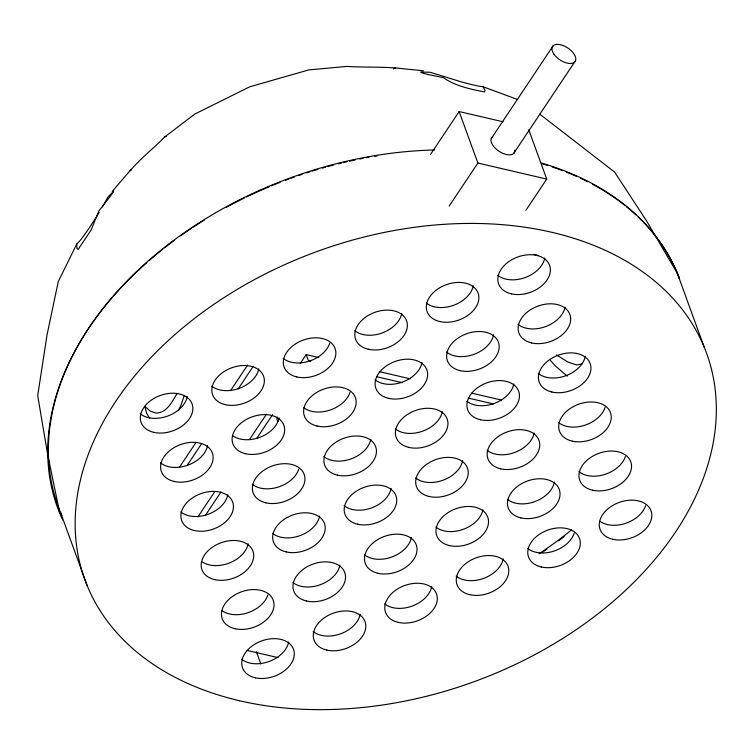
<?xml version="1.0" encoding="UTF-8"?>
<svg xmlns="http://www.w3.org/2000/svg" width="754" height="754" viewBox="0 0 754 754"><rect width="100%" height="100%" fill="white"/><g stroke="black" fill="none" stroke-linecap="round" stroke-linejoin="round"><path stroke-width="1.13" d="M99.17 212.43L90.857 225.531A71.998 5.975 -60.4 0 1 78.906 241.893L76.71 244.079L76.983 248.405L78.114 249.433L90.951 230.309L99.019 210.705L103.656 204.852A71.998 1.876 -50.2 0 0 113.053 192.327L113.779 191.016L107.973 197.03L102.45 206.907M423.559 70.81L394.54 67.841A42.676 8.068 1.4 0 1 393.334 68.906M76.71 244.079L58.275 281.591L47.097 334.587L37.7 395.586L47.615 454.247L59.773 513.22M178.538 410.129L180.932 405.35L184.221 395.511M131.196 169.876L130.291 170.706C140.423 158.283 153.382 148.745 164.457 137.153L194.786 114.071L249.621 86.851L308.725 69.924L347.094 66.39C363.192 67.521 379.375 66.644 395.36 67.992L394.578 67.492M179.744 466.82L196.049 442.372M230.63 390.534L247.595 365.106M187.237 465.246L201.591 443.729M238.123 388.96L253.127 366.463M430.43 154.579L459.129 111.545L503.144 121.799M197.925 516.886L214.881 491.467M249.442 439.648L266.398 414.229M300.309 363.39L306.181 354.587L318.744 357.519M205.418 515.321L221.073 491.853M256.935 438.083L272.59 414.615M491.222 138.632L553.2 45.711M449.177 206.078L477.876 163.043L459.129 111.545M513.597 153.543L575.575 60.622M525.849 210.375L546.725 179.084L528.771 129.782M176.794 393.993C171.912 402.089 166.728 413.145 155.654 413.06L150.15 411.024L145.597 407M112.271 191.403L130.866 169.678M164.457 137.153L166.38 136.229M581.965 364.012L576.565 364.898L568.139 362.184L556.452 354.964M482.918 86.682L480.204 86.39A71.998 4.034 18.2 0 1 461.457 81.922L430.044 72.243L420.732 72.073L421.731 72.714A71.998 3.374 7.8 0 0 435.887 76.116L443.314 77.643C455.623 86.192 470.298 89.095 484.454 91.941L485.048 90.254L482.918 86.682L517.612 99.528M477.876 163.043L546.725 179.084M533.945 254.475L538.497 255.531M379.271 371.618L410.11 378.8M471.778 393.164L501.476 400.082M310.742 361.373L308.452 360.846L306.181 354.587M376.981 376.802L402.108 382.664M468.347 398.093L493.474 403.946M247.246 650.448L278.075 657.629M567.234 376.18L554.784 365.426L550.26 360.242M539.619 114.043L614.614 172.082L646.725 221.195L677.639 273.853M149.405 418.018L146.644 413.192L144.768 406.208M677.384 273.476L704.161 347.047M256.426 651.814L260.846 663.954M60.537 512.447L87.313 586.018M278.019 421.175A8.134 5.627 -20 0 1 277.152 416.934M514.859 149.989A13.563 7.125 33.7 0 1 500.486 152.176A13.563 7.125 33.7 0 1 492.258 137.087M62.676 520.015A331.421 229.395 -20 0 1 146.823 262.59M149.396 260.328A331.421 229.395 -20 0 1 162.723 249.254M164.56 247.812A331.421 229.395 -20 0 1 174.834 239.989M180.564 235.832A331.421 229.395 -20 0 1 191.29 228.443M193.26 227.133A331.421 229.395 -20 0 1 204.24 220.121M226.407 207.265A331.421 229.395 -20 0 1 244.305 198.038M246.445 197.001A331.421 229.395 -20 0 1 269.178 186.766M271.365 185.861A331.421 229.395 -20 0 1 280.12 182.336M285.559 180.263A331.421 229.395 -20 0 1 288.829 179.037M291.025 178.236A331.421 229.395 -20 0 1 294.324 177.058M298.744 175.512A331.421 229.395 -20 0 1 302.081 174.381M306.548 172.911A331.421 229.395 -20 0 1 309.903 171.837M312.147 171.13A331.421 229.395 -20 0 1 317.783 169.424M322.297 168.104A331.421 229.395 -20 0 1 325.69 167.143M327.952 166.521A331.421 229.395 -20 0 1 333.626 165.013M338.16 163.854A331.421 229.395 -20 0 1 341.571 163.024M343.833 162.487A331.421 229.395 -20 0 1 347.236 161.695M349.507 161.186A331.421 229.395 -20 0 1 355.162 159.961M359.677 159.037A331.421 229.395 -20 0 1 363.051 158.378M366.519 157.727A331.421 229.395 -20 0 1 368.866 157.303M374.747 156.285A331.421 229.395 -20 0 1 377.113 155.908M541.853 163.722A331.421 229.395 -20 0 1 547.63 165.475M552.201 166.964A331.421 229.395 -20 0 1 562.305 170.555M566.697 172.261A331.421 229.395 -20 0 1 576.358 176.332M580.533 178.236A331.421 229.395 -20 0 1 587.677 181.714M592.625 184.306A331.421 229.395 -20 0 1 624.491 205.116M626.301 206.568A331.421 229.395 -20 0 1 635.858 214.833M638.327 217.161A331.421 229.395 -20 0 1 679.543 278.575M564.171 536.565A320.478 221.817 -20 0 1 558.516 540.872M546.904 549.232A320.478 221.817 -20 0 1 541.975 552.607M267.858 594.972A27.116 18.765 -20 0 1 248.226 612.625A27.116 18.765 -20 0 1 222.204 610.787M288.678 641.984A27.116 18.765 -20 0 1 269.169 661.475A27.116 18.765 -20 0 1 241.638 659.222M370.827 439.318A27.116 18.765 -20 0 1 351.317 458.809A27.116 18.765 -20 0 1 323.777 456.566M422.042 362.533A27.116 18.765 -20 0 1 402.542 382.024A27.116 18.765 -20 0 1 375.002 379.78M513.832 383.918A27.116 18.765 -20 0 1 494.332 403.409A27.116 18.765 -20 0 1 466.792 401.166M493.55 334.833A27.116 18.765 -20 0 1 474.04 354.323A27.116 18.765 -20 0 1 446.5 352.08M473.258 285.747A27.116 18.765 -20 0 1 453.757 305.238A27.116 18.765 -20 0 1 426.217 302.985M319.611 516.104A27.116 18.765 -20 0 1 300.101 535.594A27.116 18.765 -20 0 1 272.562 533.351M207.529 445.633A27.116 18.765 -20 0 1 188.019 465.124A27.116 18.765 -20 0 1 160.489 462.881M571.485 529.921A319.988 221.478 -20 0 1 538.978 553.785M187.246 396.547A27.116 18.765 -20 0 1 167.737 416.038A27.116 18.765 -20 0 1 140.197 413.795M61.875 515.604A330.836 228.99 -20 0 1 434.804 149.961M541.626 163.081A330.836 228.99 -20 0 1 679.477 278.801M565.057 307.123A27.116 18.765 -20 0 1 545.547 326.623A27.116 18.765 -20 0 1 518.007 324.371M585.34 356.218A27.116 18.765 -20 0 1 565.83 375.709A27.116 18.765 -20 0 1 538.299 373.456M554.407 482.089A27.116 18.765 -20 0 1 534.906 501.58A27.116 18.765 -20 0 1 507.367 499.336M574.171 533.257A27.116 18.765 -20 0 1 553.851 551.127A27.116 18.765 -20 0 1 527.649 548.422M350.007 392.316A27.116 18.765 -20 0 1 329.696 410.185A27.116 18.765 -20 0 1 303.494 407.48M534.124 433.003A27.116 18.765 -20 0 1 514.614 452.494A27.116 18.765 -20 0 1 487.075 450.251M431.693 586.574A27.116 18.765 -20 0 1 412.184 606.065A27.116 18.765 -20 0 1 384.644 603.822M605.094 407.377A27.116 18.765 -20 0 1 584.784 425.256A27.116 18.765 -20 0 1 558.582 422.551M411.401 537.489A27.116 18.765 -20 0 1 391.892 556.98A27.116 18.765 -20 0 1 364.352 554.737M544.765 258.038A27.116 18.765 -20 0 1 525.255 277.538A27.116 18.765 -20 0 1 497.725 275.285M442.334 411.618A27.116 18.765 -20 0 1 422.824 431.109A27.116 18.765 -20 0 1 395.284 428.866M625.386 456.472A27.116 18.765 -20 0 1 605.066 474.341A27.116 18.765 -20 0 1 578.874 471.636M401.759 313.447A27.116 18.765 -20 0 1 382.25 332.938A27.116 18.765 -20 0 1 354.71 330.695M329.724 343.23A27.116 18.765 -20 0 1 309.404 361.1A27.116 18.765 -20 0 1 283.202 358.395M360.186 614.274A27.116 18.765 -20 0 1 340.676 633.775A27.116 18.765 -20 0 1 313.136 631.522M503.191 558.874A27.116 18.765 -20 0 1 483.691 578.365A27.116 18.765 -20 0 1 456.151 576.122M482.909 509.789A27.116 18.765 -20 0 1 463.399 529.28A27.116 18.765 -20 0 1 435.859 527.037M462.617 460.703A27.116 18.765 -20 0 1 443.116 480.194A27.116 18.765 -20 0 1 415.577 477.951M645.669 505.557A27.116 18.765 -20 0 1 626.037 523.201A27.116 18.765 -20 0 1 600.014 521.363M298.791 469.101A27.116 18.765 -20 0 1 278.471 486.98A27.116 18.765 -20 0 1 252.279 484.266M279.037 417.933A27.116 18.765 -20 0 1 260.196 437.179A27.116 18.765 -20 0 1 232.845 435.831M391.119 488.404A27.116 18.765 -20 0 1 371.609 507.894A27.116 18.765 -20 0 1 344.069 505.651M227.821 494.718A27.116 18.765 -20 0 1 208.311 514.209A27.116 18.765 -20 0 1 180.772 511.966M248.104 543.804A27.116 18.765 -20 0 1 229.263 563.049A27.116 18.765 -20 0 1 201.921 561.702M339.894 565.189A27.116 18.765 -20 0 1 320.393 584.68A27.116 18.765 -20 0 1 292.854 582.437M258.745 368.847A27.116 18.765 -20 0 1 239.244 388.338A27.116 18.765 -20 0 1 211.704 386.095M553.879 54.071A13.563 7.125 33.7 0 0 574.548 62.167A13.563 7.125 33.7 0 0 563.2 45.579A13.563 7.125 33.7 0 0 553.879 54.071M572.163 441.099A27.116 18.765 -20 0 0 611.249 416.934A27.116 18.765 -20 0 0 571.504 407.669A27.116 18.765 -20 0 0 572.163 441.099M317.076 426.029A27.116 18.765 -20 0 0 356.161 401.863A27.116 18.765 -20 0 0 316.416 392.608A27.116 18.765 -20 0 0 317.076 426.029M541.24 566.97A27.116 18.765 -20 0 0 580.316 542.805A27.116 18.765 -20 0 0 540.571 533.549A27.116 18.765 -20 0 0 541.24 566.97M239.527 700.739A330.836 228.99 -20 0 0 716.3 405.916A330.836 228.99 -20 0 0 231.384 292.948A330.836 228.99 -20 0 0 239.527 700.739M245.578 453.729A27.116 18.765 -20 0 0 284.654 429.563A27.116 18.765 -20 0 0 244.909 420.308A27.116 18.765 -20 0 0 245.578 453.729M511.306 293.834A27.116 18.765 -20 0 0 550.382 269.668A27.116 18.765 -20 0 0 510.637 260.413A27.116 18.765 -20 0 0 511.306 293.834M398.225 622.37A27.116 18.765 -20 0 0 437.311 598.205A27.116 18.765 -20 0 0 397.565 588.949A27.116 18.765 -20 0 0 398.225 622.37M408.875 447.414A27.116 18.765 -20 0 0 447.951 423.248A27.116 18.765 -20 0 0 408.206 413.984A27.116 18.765 -20 0 0 408.875 447.414M520.948 517.885A27.116 18.765 -20 0 0 560.034 493.719A27.116 18.765 -20 0 0 520.279 484.454A27.116 18.765 -20 0 0 520.948 517.885M531.589 342.919A27.116 18.765 -20 0 0 570.674 318.763A27.116 18.765 -20 0 0 530.929 309.498A27.116 18.765 -20 0 0 531.589 342.919M377.942 573.285A27.116 18.765 -20 0 0 417.019 549.119A27.116 18.765 -20 0 0 377.273 539.864A27.116 18.765 -20 0 0 377.942 573.285M592.456 490.185A27.116 18.765 -20 0 0 631.532 466.019A27.116 18.765 -20 0 0 591.786 456.754A27.116 18.765 -20 0 0 592.456 490.185M551.881 392.014A27.116 18.765 -20 0 0 590.957 367.848A27.116 18.765 -20 0 0 551.212 358.584A27.116 18.765 -20 0 0 551.881 392.014M612.738 539.27A27.116 18.765 -20 0 0 651.824 515.105A27.116 18.765 -20 0 0 612.078 505.84A27.116 18.765 -20 0 0 612.738 539.27M500.665 468.799A27.116 18.765 -20 0 0 539.741 444.634A27.116 18.765 -20 0 0 499.996 435.369A27.116 18.765 -20 0 0 500.665 468.799M449.45 545.585A27.116 18.765 -20 0 0 488.526 521.419A27.116 18.765 -20 0 0 448.781 512.164A27.116 18.765 -20 0 0 449.45 545.585M429.158 496.5A27.116 18.765 -20 0 0 468.234 472.334A27.116 18.765 -20 0 0 428.489 463.079A27.116 18.765 -20 0 0 429.158 496.5M469.733 594.67A27.116 18.765 -20 0 0 508.809 570.505A27.116 18.765 -20 0 0 469.063 561.249A27.116 18.765 -20 0 0 469.733 594.67M368.291 349.243A27.116 18.765 -20 0 0 407.377 325.078A27.116 18.765 -20 0 0 367.632 315.813A27.116 18.765 -20 0 0 368.291 349.243M296.793 376.943A27.116 18.765 -20 0 0 335.869 352.778A27.116 18.765 -20 0 0 296.124 343.513A27.116 18.765 -20 0 0 296.793 376.943M326.727 650.071A27.116 18.765 -20 0 0 365.803 625.905A27.116 18.765 -20 0 0 326.058 616.649A27.116 18.765 -20 0 0 326.727 650.071M357.65 524.2A27.116 18.765 -20 0 0 396.736 500.034A27.116 18.765 -20 0 0 356.991 490.779A27.116 18.765 -20 0 0 357.65 524.2M337.368 475.114A27.116 18.765 -20 0 0 376.444 450.949A27.116 18.765 -20 0 0 336.699 441.693A27.116 18.765 -20 0 0 337.368 475.114M388.583 398.329A27.116 18.765 -20 0 0 427.659 374.163A27.116 18.765 -20 0 0 387.914 364.898A27.116 18.765 -20 0 0 388.583 398.329M255.22 677.78A27.116 18.765 -20 0 0 294.296 653.614A27.116 18.765 -20 0 0 254.55 644.35A27.116 18.765 -20 0 0 255.22 677.78M306.435 600.985A27.116 18.765 -20 0 0 345.521 576.819A27.116 18.765 -20 0 0 305.766 567.564A27.116 18.765 -20 0 0 306.435 600.985M234.928 628.695A27.116 18.765 -20 0 0 274.013 604.529A27.116 18.765 -20 0 0 234.268 595.264A27.116 18.765 -20 0 0 234.928 628.695M214.645 579.6A27.116 18.765 -20 0 0 253.721 555.434A27.116 18.765 -20 0 0 213.976 546.179A27.116 18.765 -20 0 0 214.645 579.6M286.152 551.9A27.116 18.765 -20 0 0 325.228 527.734A27.116 18.765 -20 0 0 285.483 518.479A27.116 18.765 -20 0 0 286.152 551.9M194.353 530.514A27.116 18.765 -20 0 0 233.438 506.349A27.116 18.765 -20 0 0 193.693 497.093A27.116 18.765 -20 0 0 194.353 530.514M225.286 404.644A27.116 18.765 -20 0 0 264.362 380.478A27.116 18.765 -20 0 0 224.617 371.222A27.116 18.765 -20 0 0 225.286 404.644M153.778 432.344A27.116 18.765 -20 0 0 192.864 408.178A27.116 18.765 -20 0 0 153.119 398.923A27.116 18.765 -20 0 0 153.778 432.344M174.07 481.429A27.116 18.765 -20 0 0 213.146 457.263A27.116 18.765 -20 0 0 173.401 448.008A27.116 18.765 -20 0 0 174.07 481.429M265.86 502.814A27.116 18.765 -20 0 0 304.946 478.649A27.116 18.765 -20 0 0 265.191 469.393A27.116 18.765 -20 0 0 265.86 502.814M480.373 419.714A27.116 18.765 -20 0 0 519.459 395.548A27.116 18.765 -20 0 0 479.704 386.284A27.116 18.765 -20 0 0 480.373 419.714M460.091 370.629A27.116 18.765 -20 0 0 499.167 346.463A27.116 18.765 -20 0 0 459.422 337.198A27.116 18.765 -20 0 0 460.091 370.629M439.799 321.543A27.116 18.765 -20 0 0 478.884 297.378A27.116 18.765 -20 0 0 439.13 288.113A27.116 18.765 -20 0 0 439.799 321.543"/></g></svg>
